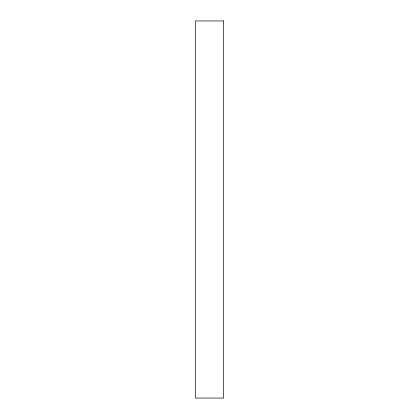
<?xml version="1.0" encoding="UTF-8"?>
<svg xmlns="http://www.w3.org/2000/svg" width="419" height="419" viewBox="0 0 419 419"><rect width="100%" height="100%" fill="white"/><g stroke="black" fill="none" stroke-linecap="round" stroke-linejoin="round"><path stroke-width="0.63" d="M223.584 20.95L195.416 20.95L195.416 398.05L223.584 398.05L223.584 20.95"/></g></svg>
